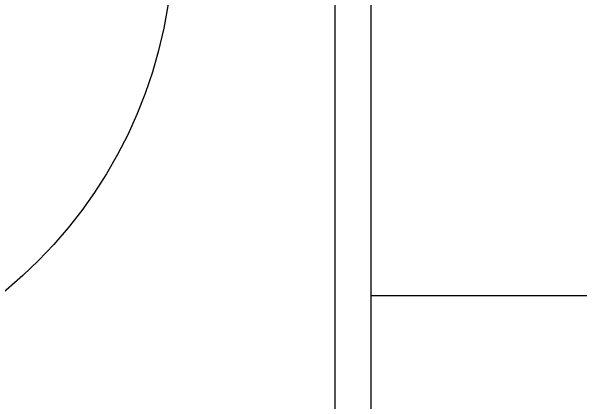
# Model space of a CAD drawing. Extents: x -16413 to 78405, y -232 to 83089.
# Drawn here: x 19052.4 to 19242.2, y 53402.8 to 53533.1 of the extents above; entities that cross this region are included whole.
import ezdxf

# ---------------------------------------------------------------- set-up
doc = ezdxf.new("R2010")
doc.units = 0
doc.header["$LTSCALE"] = 350
doc.header["$MEASUREMENT"] = 0
doc.layers.add('BACKGROUND', color=7, linetype='CONTINUOUS')

msp = doc.modelspace()

# ---------------------------------------------------------------- linework, layer by layer
at = {"layer": 'BACKGROUND'}
for p, q in [((19172.31, 53810.32), (19172.31, 53306.32)), ((19160.31, 53798.32), (19160.31, 53318.32)), ((19160.31, 53670.57), (19160.31, 53426.57)), ((19292.31, 53438.32), (19172.31, 53438.32))]:
    msp.add_line(p, q, dxfattribs=at)
msp.add_circle((18953.31, 53558.32), 153, dxfattribs=at)
msp.add_arc((22859.85, 59900.7), 10167.99, 215.751698, 264.583246, dxfattribs=at)

doc.saveas('drawing.dxf')
